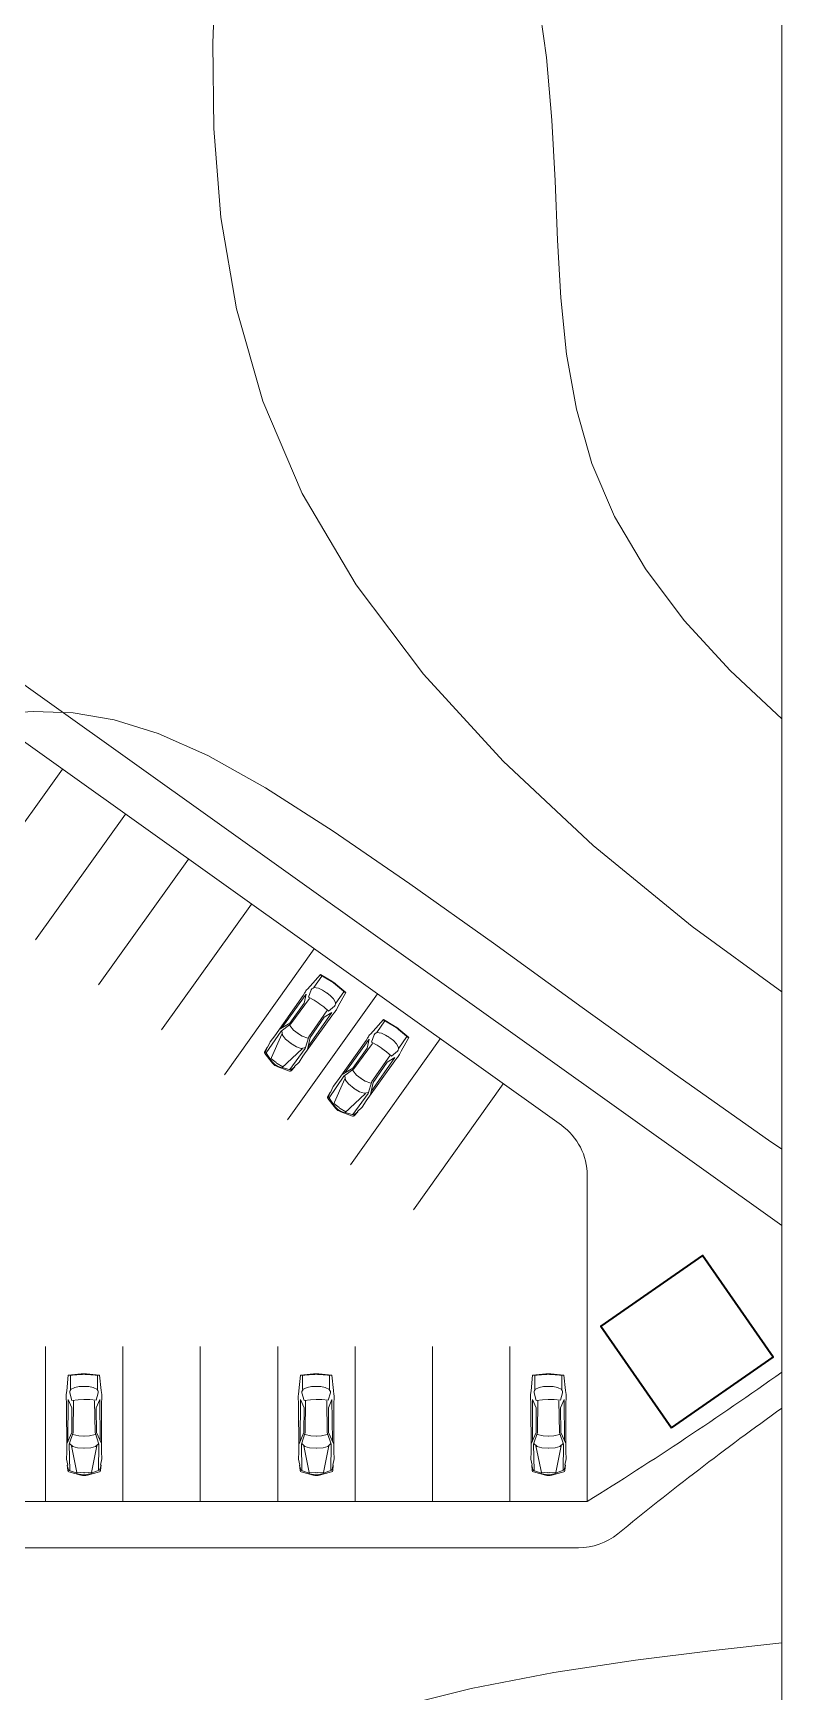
# Model space of a CAD drawing. Header units: millimetres. Extents: x -5316 to 10114, y -10026 to 11025.
# Drawn here: x 7696 to 10114, y 1816 to 7176 of the extents above; entities that cross this region are included whole.
import ezdxf

# ---------------------------------------------------------------- set-up
doc = ezdxf.new("R2010")
doc.units = ezdxf.units.MM
doc.layers.get('0').update_dxf_attribs({"lineweight": 0})
for name, color, linetype, lineweight in [('1m', 12, 'Continuous', 0), ('DUVAR', 1, 'Continuous', 35), ('YOLLAR', 6, 'Continuous', 5)]:
    doc.layers.add(name, color=color, linetype=linetype, lineweight=lineweight)

msp = doc.modelspace()

# ---------------------------------------------------------------- linework, layer by layer
at = {"lineweight": 9}
for p, q in [((8623.9, 4133.9), (8590.7, 4095.8)), ((8623.9, 4133.9), (8590.7, 4095.8)), ((8602.5, 4091.8), (8628.7, 4129)), ((8602.5, 4091.8), (8628.7, 4129)), ((8659.4, 4111.3), (8623.1, 4132.7)), ((8659.4, 4111.3), (8623.1, 4132.7)), ((8660.3, 4112.6), (8623.9, 4133.9)), ((8660.3, 4112.6), (8623.9, 4133.9)), ((8573.5, 4075.2), (8568.2, 4066)), ((8573.5, 4075.2), (8568.2, 4066)), ((8590.7, 4095.8), (8581.9, 4086.5)), ((8590.7, 4095.8), (8581.9, 4086.5)), ((8586, 4060.8), (8594.5, 4084.3)), ((8586, 4060.8), (8594.5, 4084.3)), ((8600.2, 4090.2), (8603.9, 4091.6)), ((8600.2, 4090.2), (8603.9, 4091.6)), ((8602.5, 4091.8), (8618.2, 4089.4)), ((8602.5, 4091.8), (8618.2, 4089.4)), ((8618.2, 4089.4), (8631, 4083.2)), ((8618.2, 4089.4), (8631, 4083.2)), ((8631, 4083.2), (8643.5, 4075.1)), ((8631, 4083.2), (8643.5, 4075.1)), ((8656.1, 4065.4), (8644.3, 4074.5)), ((8656.1, 4065.4), (8644.3, 4074.5)), ((8673.2, 4101.5), (8705.4, 4074.2)), ((8673.2, 4101.5), (8705.4, 4074.2)), ((8673.6, 4041.3), (8700.1, 4078.4)), ((8673.6, 4041.3), (8700.1, 4078.4)), ((8674.1, 4102.7), (8706.3, 4075.4)), ((8674.1, 4102.7), (8706.3, 4075.4)), ((8706.3, 4075.4), (8681.3, 4031.5)), ((8706.3, 4075.4), (8681.3, 4031.5)), ((8568.2, 4066), (8476.2, 3935.5)), ((8568.2, 4066), (8476.2, 3935.5)), ((8577.9, 4069.8), (8499.5, 3961.3)), ((8577.9, 4069.8), (8499.5, 3961.3)), ((8525.4, 3976.9), (8571.9, 4041.2)), ((8525.4, 3976.9), (8571.9, 4041.2)), ((8528.8, 3974.2), (8588.9, 4056.5)), ((8528.8, 3974.2), (8588.9, 4056.5)), ((8571.9, 4041.2), (8577.9, 4069.8)), ((8571.9, 4041.2), (8577.9, 4069.8)), ((8603.9, 4050.8), (8586, 4060.8)), ((8603.9, 4050.8), (8586, 4060.8)), ((8619.8, 4039.8), (8603.9, 4050.8)), ((8619.8, 4039.8), (8603.9, 4050.8)), ((8618.8, 4040.6), (8634.5, 4029.1)), ((8618.8, 4040.6), (8634.5, 4029.1)), ((8634.5, 4029.1), (8649.8, 4015.5)), ((8634.5, 4029.1), (8649.8, 4015.5)), ((8649.8, 4015.5), (8669.2, 4031.3)), ((8649.8, 4015.5), (8669.2, 4031.3)), ((8666.1, 4055.3), (8656.1, 4065.4)), ((8666.1, 4055.3), (8656.1, 4065.4)), ((8673.6, 4041.3), (8666.1, 4055.3)), ((8673.6, 4041.3), (8666.1, 4055.3)), ((8672.8, 4038.7), (8672.9, 4042.6)), ((8672.8, 4038.7), (8672.9, 4042.6)), ((8681.3, 4031.5), (8675.4, 4020.2)), ((8681.3, 4031.5), (8675.4, 4020.2)), ((8491.2, 3956.3), (8525.4, 3976.9)), ((8491.2, 3956.3), (8525.4, 3976.9)), ((8496.7, 3950.5), (8528.8, 3974.2)), ((8496.7, 3950.5), (8528.8, 3974.2)), ((8537.3, 3954.4), (8525, 3969.1)), ((8537.3, 3954.4), (8525, 3969.1)), ((8660.5, 4000.4), (8567.7, 3870.5)), ((8660.5, 4000.4), (8567.7, 3870.5)), ((8660.9, 4010.9), (8584.4, 3901)), ((8660.9, 4010.9), (8584.4, 3901)), ((8586.9, 3932.9), (8644.7, 4016.9)), ((8586.9, 3932.9), (8644.7, 4016.9)), ((8590.6, 3930.6), (8635.9, 3995.8)), ((8590.6, 3930.6), (8635.9, 3995.8)), ((8635.9, 3995.8), (8660.9, 4010.9)), ((8635.9, 3995.8), (8660.9, 4010.9)), ((8667.5, 4008.5), (8660.5, 4000.4)), ((8667.5, 4008.5), (8660.5, 4000.4)), ((8827.3, 3988.7), (8794.1, 3950.5)), ((8827.3, 3988.7), (8794.1, 3950.5)), ((8805.9, 3946.5), (8832.2, 3983.8)), ((8805.9, 3946.5), (8832.2, 3983.8)), ((8862.9, 3966), (8826.5, 3987.4)), ((8862.9, 3966), (8826.5, 3987.4)), ((8863.7, 3967.3), (8827.3, 3988.7)), ((8863.7, 3967.3), (8827.3, 3988.7)), ((8448.6, 3880.6), (8496.7, 3950.5)), ((8448.6, 3880.6), (8496.7, 3950.5)), ((8461.6, 3916.8), (8453.5, 3898.2)), ((8461.6, 3916.8), (8453.5, 3898.2)), ((8461.6, 3856.4), (8499.4, 3941.6)), ((8461.6, 3856.4), (8499.4, 3941.6)), ((8476.2, 3935.5), (8461.6, 3916.8)), ((8476.2, 3935.5), (8461.6, 3916.8)), ((8501.5, 3938), (8498.9, 3952.1)), ((8501.5, 3938), (8498.9, 3952.1)), ((8511.1, 3925.4), (8501.5, 3938)), ((8511.1, 3925.4), (8501.5, 3938)), ((8529, 3911.2), (8511.1, 3925.4)), ((8529, 3911.2), (8511.1, 3925.4)), ((8551.6, 3943.4), (8537.3, 3954.4)), ((8551.6, 3943.4), (8537.3, 3954.4)), ((8550.2, 3944.4), (8565.4, 3934.5)), ((8550.2, 3944.4), (8565.4, 3934.5)), ((8565.4, 3934.5), (8583.3, 3927.7)), ((8565.4, 3934.5), (8583.3, 3927.7)), ((8575.1, 3894.8), (8586.9, 3932.9)), ((8575.1, 3894.8), (8586.9, 3932.9)), ((8582.4, 3891.5), (8590.6, 3930.6)), ((8582.4, 3891.5), (8590.6, 3930.6)), ((8771.6, 3920.7), (8679.6, 3790.2)), ((8771.6, 3920.7), (8679.6, 3790.2)), ((8781.4, 3924.5), (8702.9, 3816)), ((8781.4, 3924.5), (8702.9, 3816)), ((8776.9, 3929.9), (8771.6, 3920.7)), ((8776.9, 3929.9), (8771.6, 3920.7)), ((8775.4, 3895.9), (8781.4, 3924.5)), ((8775.4, 3895.9), (8781.4, 3924.5)), ((8794.1, 3950.5), (8785.4, 3941.3)), ((8794.1, 3950.5), (8785.4, 3941.3)), ((8789.4, 3915.5), (8797.9, 3939)), ((8789.4, 3915.5), (8797.9, 3939)), ((8807.4, 3905.5), (8789.4, 3915.5)), ((8807.4, 3905.5), (8789.4, 3915.5)), ((8803.7, 3944.9), (8807.4, 3946.3)), ((8803.7, 3944.9), (8807.4, 3946.3)), ((8805.9, 3946.5), (8821.7, 3944.1)), ((8805.9, 3946.5), (8821.7, 3944.1)), ((8821.7, 3944.1), (8834.4, 3938)), ((8821.7, 3944.1), (8834.4, 3938)), ((8834.4, 3938), (8847, 3929.8)), ((8834.4, 3938), (8847, 3929.8)), ((8859.6, 3920.1), (8847.7, 3929.2)), ((8859.6, 3920.1), (8847.7, 3929.2)), ((8869.6, 3910.1), (8859.6, 3920.1)), ((8869.6, 3910.1), (8859.6, 3920.1)), ((8876.7, 3956.2), (8908.8, 3928.9)), ((8876.7, 3956.2), (8908.8, 3928.9)), ((8877.1, 3896), (8903.6, 3933.1)), ((8877.1, 3896), (8903.6, 3933.1)), ((8877.6, 3957.4), (8909.8, 3930.1)), ((8877.6, 3957.4), (8909.8, 3930.1)), ((8909.8, 3930.1), (8884.7, 3886.2)), ((8909.8, 3930.1), (8884.7, 3886.2)), ((8452.1, 3898.6), (8443.6, 3883.7)), ((8452.1, 3898.6), (8443.6, 3883.7)), ((8444.1, 3878.1), (8469.5, 3847.1)), ((8444.1, 3878.1), (8469.5, 3847.1)), ((8447, 3884.7), (8450.8, 3895.2)), ((8447, 3884.7), (8450.8, 3895.2)), ((8463.1, 3859.6), (8447.4, 3881.7)), ((8463.1, 3859.6), (8447.4, 3881.7)), ((8453.8, 3897.9), (8452.1, 3898.6)), ((8453.8, 3897.9), (8452.1, 3898.6)), ((8480.6, 3849), (8464.2, 3862.3)), ((8480.6, 3849), (8464.2, 3862.3)), ((8497.9, 3830.7), (8565.8, 3894.5)), ((8497.9, 3830.7), (8565.8, 3894.5)), ((8524.9, 3826.4), (8575.1, 3894.8)), ((8524.9, 3826.4), (8575.1, 3894.8)), ((8527.3, 3912.4), (8546.7, 3900.2)), ((8527.3, 3912.4), (8546.7, 3900.2)), ((8546.7, 3900.2), (8561.7, 3895.3)), ((8546.7, 3900.2), (8561.7, 3895.3)), ((8567.7, 3870.5), (8554.8, 3850.6)), ((8567.7, 3870.5), (8554.8, 3850.6)), ((8561.7, 3895.3), (8575.9, 3897.5)), ((8561.7, 3895.3), (8575.9, 3897.5)), ((8728.8, 3831.6), (8775.4, 3895.9)), ((8728.8, 3831.6), (8775.4, 3895.9)), ((8732.2, 3828.9), (8792.4, 3911.2)), ((8732.2, 3828.9), (8792.4, 3911.2)), ((8864.4, 3865.6), (8787.8, 3755.8)), ((8864.4, 3865.6), (8787.8, 3755.8)), ((8790.4, 3787.7), (8848.2, 3871.6)), ((8790.4, 3787.7), (8848.2, 3871.6)), ((8823.3, 3894.5), (8807.4, 3905.5)), ((8823.3, 3894.5), (8807.4, 3905.5)), ((8822.3, 3895.3), (8837.9, 3883.9)), ((8822.3, 3895.3), (8837.9, 3883.9)), ((8837.9, 3883.9), (8853.2, 3870.2)), ((8837.9, 3883.9), (8853.2, 3870.2)), ((8839.3, 3850.5), (8864.4, 3865.6)), ((8839.3, 3850.5), (8864.4, 3865.6)), ((8853.2, 3870.2), (8872.6, 3886)), ((8853.2, 3870.2), (8872.6, 3886)), ((8871, 3863.2), (8864, 3855.1)), ((8871, 3863.2), (8864, 3855.1)), ((8877.1, 3896), (8869.6, 3910.1)), ((8877.1, 3896), (8869.6, 3910.1)), ((8876.3, 3893.4), (8876.4, 3897.3)), ((8876.3, 3893.4), (8876.4, 3897.3)), ((8884.7, 3886.2), (8878.9, 3874.9)), ((8884.7, 3886.2), (8878.9, 3874.9)), ((8462.3, 3858), (8472.2, 3847.2)), ((8462.3, 3858), (8472.2, 3847.2)), ((8484.6, 3846.2), (8502.5, 3835.1)), ((8484.6, 3846.2), (8502.5, 3835.1)), ((8499.1, 3831.9), (8485.7, 3837.6)), ((8499.1, 3831.9), (8485.7, 3837.6)), ((8524.1, 3821.3), (8486.5, 3835)), ((8524.1, 3821.3), (8486.5, 3835)), ((8500.3, 3833.2), (8526.4, 3825.6)), ((8500.3, 3833.2), (8526.4, 3825.6)), ((8529.4, 3826.2), (8538, 3833.3)), ((8529.4, 3826.2), (8538, 3833.3)), ((8540.8, 3835.6), (8529.5, 3822.7)), ((8540.8, 3835.6), (8529.5, 3822.7)), ((8539.6, 3837), (8540.8, 3835.6)), ((8539.6, 3837), (8540.8, 3835.6)), ((8554.8, 3850.6), (8540, 3836.8)), ((8554.8, 3850.6), (8540, 3836.8)), ((8694.6, 3811), (8728.8, 3831.6)), ((8694.6, 3811), (8728.8, 3831.6)), ((8700.1, 3805.2), (8732.2, 3828.9)), ((8700.1, 3805.2), (8732.2, 3828.9)), ((8705, 3792.8), (8702.4, 3806.8)), ((8705, 3792.8), (8702.4, 3806.8)), ((8740.8, 3809.1), (8728.5, 3823.8)), ((8740.8, 3809.1), (8728.5, 3823.8)), ((8755.1, 3798.1), (8740.8, 3809.1)), ((8755.1, 3798.1), (8740.8, 3809.1)), ((8864, 3855.1), (8771.2, 3725.2)), ((8864, 3855.1), (8771.2, 3725.2)), ((8794, 3785.3), (8839.3, 3850.5)), ((8794, 3785.3), (8839.3, 3850.5)), ((8655.5, 3753.3), (8647.1, 3738.4)), ((8655.5, 3753.3), (8647.1, 3738.4)), ((8652.1, 3735.3), (8700.1, 3805.2)), ((8652.1, 3735.3), (8700.1, 3805.2)), ((8657.3, 3752.6), (8655.5, 3753.3)), ((8657.3, 3752.6), (8655.5, 3753.3)), ((8665.1, 3771.5), (8657, 3752.9)), ((8665.1, 3771.5), (8657, 3752.9)), ((8665, 3711.2), (8702.9, 3796.3)), ((8665, 3711.2), (8702.9, 3796.3)), ((8679.6, 3790.2), (8665.1, 3771.5)), ((8679.6, 3790.2), (8665.1, 3771.5)), ((8714.6, 3780.1), (8705, 3792.8)), ((8714.6, 3780.1), (8705, 3792.8)), ((8732.5, 3765.9), (8714.6, 3780.1)), ((8732.5, 3765.9), (8714.6, 3780.1)), ((8730.8, 3767.1), (8750.1, 3754.9)), ((8730.8, 3767.1), (8750.1, 3754.9)), ((8750.1, 3754.9), (8765.2, 3750)), ((8750.1, 3754.9), (8765.2, 3750)), ((8753.7, 3799.1), (8768.8, 3789.2)), ((8753.7, 3799.1), (8768.8, 3789.2)), ((8765.2, 3750), (8779.3, 3752.2)), ((8765.2, 3750), (8779.3, 3752.2)), ((8768.8, 3789.2), (8786.8, 3782.5)), ((8768.8, 3789.2), (8786.8, 3782.5)), ((8778.6, 3749.5), (8790.4, 3787.7)), ((8778.6, 3749.5), (8790.4, 3787.7)), ((8785.8, 3746.3), (8794, 3785.3)), ((8785.8, 3746.3), (8794, 3785.3)), ((8647.5, 3732.8), (8672.9, 3701.8)), ((8647.5, 3732.8), (8672.9, 3701.8)), ((8650.4, 3739.4), (8654.3, 3749.9)), ((8650.4, 3739.4), (8654.3, 3749.9)), ((8666.6, 3714.3), (8650.9, 3736.4)), ((8666.6, 3714.3), (8650.9, 3736.4)), ((8665.7, 3712.7), (8675.6, 3701.9)), ((8665.7, 3712.7), (8675.6, 3701.9)), ((8684.1, 3703.7), (8667.7, 3717)), ((8684.1, 3703.7), (8667.7, 3717)), ((8688, 3700.9), (8706, 3689.8)), ((8688, 3700.9), (8706, 3689.8)), ((8701.3, 3685.4), (8769.3, 3749.2)), ((8701.3, 3685.4), (8769.3, 3749.2)), ((8728.4, 3681.1), (8778.6, 3749.5)), ((8728.4, 3681.1), (8778.6, 3749.5)), ((8758.3, 3705.3), (8743.4, 3691.5)), ((8758.3, 3705.3), (8743.4, 3691.5)), ((8771.2, 3725.2), (8758.3, 3705.3)), ((8771.2, 3725.2), (8758.3, 3705.3)), ((8702.6, 3686.6), (8689.1, 3692.4)), ((8702.6, 3686.6), (8689.1, 3692.4)), ((8727.6, 3676), (8689.9, 3689.7)), ((8727.6, 3676), (8689.9, 3689.7)), ((8703.8, 3687.9), (8729.8, 3680.3)), ((8703.8, 3687.9), (8729.8, 3680.3)), ((8732.8, 3680.9), (8741.5, 3688)), ((8732.8, 3680.9), (8741.5, 3688)), ((8744.3, 3690.3), (8733, 3677.4)), ((8744.3, 3690.3), (8733, 3677.4)), ((8743, 3691.7), (8744.3, 3690.3)), ((8743, 3691.7), (8744.3, 3690.3)), ((7851.6, 2843), (7809.5, 2839.2)), ((7851.6, 2843), (7809.5, 2839.2)), ((7851.6, 2841.5), (7809.6, 2837.7)), ((7851.6, 2841.5), (7809.6, 2837.7)), ((7868.5, 2843), (7910.6, 2839.5)), ((7868.5, 2843), (7910.6, 2839.5)), ((7868.5, 2841.5), (7910.6, 2838)), ((7868.5, 2841.5), (7910.6, 2838)), ((8601.6, 2843), (8559.5, 2839.2)), ((8601.6, 2843), (8559.5, 2839.2)), ((8601.6, 2841.5), (8559.6, 2837.7)), ((8601.6, 2841.5), (8559.6, 2837.7)), ((8618.5, 2843), (8660.6, 2839.5)), ((8618.5, 2843), (8660.6, 2839.5)), ((8618.5, 2841.5), (8660.6, 2838)), ((8618.5, 2841.5), (8660.6, 2838)), ((9351.6, 2843), (9309.5, 2839.2)), ((9351.6, 2841.5), (9309.6, 2837.7)), ((9368.5, 2843), (9410.6, 2839.5)), ((9368.5, 2841.5), (9410.6, 2838)), ((7804.6, 2788.9), (7802.9, 2776.3)), ((7804.6, 2788.9), (7802.9, 2776.3)), ((7809.5, 2839.2), (7804.6, 2788.9)), ((7809.5, 2839.2), (7804.6, 2788.9)), ((7815.7, 2789.9), (7817.9, 2793.2)), ((7815.7, 2789.9), (7817.9, 2793.2)), ((7816.6, 2792.5), (7816.3, 2838.1)), ((7816.6, 2792.5), (7816.3, 2838.1)), ((7816.6, 2792.5), (7830.8, 2799.7)), ((7816.6, 2792.5), (7830.8, 2799.7)), ((7830.8, 2799.7), (7844.7, 2802.1)), ((7830.8, 2799.7), (7844.7, 2802.1)), ((7844.7, 2802.1), (7859.7, 2802.7)), ((7844.7, 2802.1), (7859.7, 2802.7)), ((7875.6, 2802.2), (7860.6, 2802.7)), ((7875.6, 2802.2), (7860.6, 2802.7)), ((7889.5, 2799.8), (7875.6, 2802.2)), ((7889.5, 2799.8), (7875.6, 2802.2)), ((7903.8, 2792.8), (7889.5, 2799.8)), ((7903.8, 2792.8), (7889.5, 2799.8)), ((7904.7, 2790.1), (7902.5, 2793.4)), ((7904.7, 2790.1), (7902.5, 2793.4)), ((7903.8, 2792.8), (7903.8, 2838.3)), ((7903.8, 2792.8), (7903.8, 2838.3)), ((7910.6, 2839.5), (7915.8, 2789.3)), ((7910.6, 2839.5), (7915.8, 2789.3)), ((7915.8, 2789.3), (7917.6, 2776.6)), ((7915.8, 2789.3), (7917.6, 2776.6)), ((8554.6, 2788.9), (8552.9, 2776.3)), ((8554.6, 2788.9), (8552.9, 2776.3)), ((8559.5, 2839.2), (8554.6, 2788.9)), ((8559.5, 2839.2), (8554.6, 2788.9)), ((8565.7, 2789.9), (8567.9, 2793.2)), ((8565.7, 2789.9), (8567.9, 2793.2)), ((8566.6, 2792.5), (8566.3, 2838.1)), ((8566.6, 2792.5), (8566.3, 2838.1)), ((8566.6, 2792.5), (8580.8, 2799.7)), ((8566.6, 2792.5), (8580.8, 2799.7)), ((8580.8, 2799.7), (8594.7, 2802.1)), ((8580.8, 2799.7), (8594.7, 2802.1)), ((8594.7, 2802.1), (8609.7, 2802.7)), ((8594.7, 2802.1), (8609.7, 2802.7)), ((8625.6, 2802.2), (8610.6, 2802.7)), ((8625.6, 2802.2), (8610.6, 2802.7)), ((8639.5, 2799.8), (8625.6, 2802.2)), ((8639.5, 2799.8), (8625.6, 2802.2)), ((8653.8, 2792.8), (8639.5, 2799.8)), ((8653.8, 2792.8), (8639.5, 2799.8)), ((8654.7, 2790.1), (8652.5, 2793.4)), ((8654.7, 2790.1), (8652.5, 2793.4)), ((8653.8, 2792.8), (8653.8, 2838.3)), ((8653.8, 2792.8), (8653.8, 2838.3)), ((8660.6, 2839.5), (8665.8, 2789.3)), ((8660.6, 2839.5), (8665.8, 2789.3)), ((8665.8, 2789.3), (8667.6, 2776.6)), ((8665.8, 2789.3), (8667.6, 2776.6)), ((9304.6, 2788.9), (9302.9, 2776.3)), ((9309.5, 2839.2), (9304.6, 2788.9)), ((9315.7, 2789.9), (9317.9, 2793.2)), ((9316.6, 2792.5), (9316.3, 2838.1)), ((9316.6, 2792.5), (9330.8, 2799.7)), ((9330.8, 2799.7), (9344.7, 2802.1)), ((9344.7, 2802.1), (9359.7, 2802.7)), ((9375.6, 2802.2), (9360.6, 2802.7)), ((9389.5, 2799.8), (9375.6, 2802.2)), ((9403.8, 2792.8), (9389.5, 2799.8)), ((9404.7, 2790.1), (9402.5, 2793.4)), ((9403.8, 2792.8), (9403.8, 2838.3)), ((9410.6, 2839.5), (9415.8, 2789.3)), ((9415.8, 2789.3), (9417.6, 2776.6)), ((7802.6, 2762.2), (7803.7, 2751.6)), ((7802.6, 2762.2), (7803.7, 2751.6)), ((7803.7, 2751.6), (7804.6, 2591.9)), ((7803.7, 2751.6), (7804.6, 2591.9)), ((7809.4, 2760.4), (7808.6, 2626.4)), ((7809.4, 2760.4), (7808.6, 2626.4)), ((7821.1, 2733.6), (7809.4, 2760.4)), ((7821.1, 2733.6), (7809.4, 2760.4)), ((7821.2, 2757.7), (7814.4, 2781.8)), ((7821.2, 2757.7), (7814.4, 2781.8)), ((7820.6, 2654.2), (7821.1, 2733.6)), ((7820.6, 2654.2), (7821.1, 2733.6)), ((7841.5, 2760), (7821.2, 2757.7)), ((7841.5, 2760), (7821.2, 2757.7)), ((7824.9, 2654), (7826.1, 2755.9)), ((7824.9, 2654), (7826.1, 2755.9)), ((7860.9, 2760.3), (7841.5, 2760)), ((7860.9, 2760.3), (7841.5, 2760)), ((7859.7, 2760.3), (7879, 2760.1)), ((7859.7, 2760.3), (7879, 2760.1)), ((7879, 2760.1), (7899.4, 2757.9)), ((7879, 2760.1), (7899.4, 2757.9)), ((7896.2, 2654.2), (7894.5, 2756.1)), ((7896.2, 2654.2), (7894.5, 2756.1)), ((7899.4, 2757.9), (7906, 2782)), ((7899.4, 2757.9), (7906, 2782)), ((7899.6, 2733.8), (7911.2, 2760.6)), ((7899.6, 2733.8), (7911.2, 2760.6)), ((7900.6, 2654.4), (7899.6, 2733.8)), ((7900.6, 2654.4), (7899.6, 2733.8)), ((7911.2, 2760.6), (7912.7, 2626.7)), ((7911.2, 2760.6), (7912.7, 2626.7)), ((7917.9, 2762.5), (7916.9, 2751.9)), ((7917.9, 2762.5), (7916.9, 2751.9)), ((7916.9, 2751.9), (7916.9, 2592.2)), ((7916.9, 2751.9), (7916.9, 2592.2)), ((8552.6, 2762.2), (8553.7, 2751.6)), ((8552.6, 2762.2), (8553.7, 2751.6)), ((8553.7, 2751.6), (8554.6, 2591.9)), ((8553.7, 2751.6), (8554.6, 2591.9)), ((8559.4, 2760.4), (8558.6, 2626.4)), ((8559.4, 2760.4), (8558.6, 2626.4)), ((8571.1, 2733.6), (8559.4, 2760.4)), ((8571.1, 2733.6), (8559.4, 2760.4)), ((8571.2, 2757.7), (8564.4, 2781.8)), ((8571.2, 2757.7), (8564.4, 2781.8)), ((8570.6, 2654.2), (8571.1, 2733.6)), ((8570.6, 2654.2), (8571.1, 2733.6)), ((8591.5, 2760), (8571.2, 2757.7)), ((8591.5, 2760), (8571.2, 2757.7)), ((8574.9, 2654), (8576.1, 2755.9)), ((8574.9, 2654), (8576.1, 2755.9)), ((8610.9, 2760.3), (8591.5, 2760)), ((8610.9, 2760.3), (8591.5, 2760)), ((8609.7, 2760.3), (8629, 2760.1)), ((8609.7, 2760.3), (8629, 2760.1)), ((8629, 2760.1), (8649.4, 2757.9)), ((8629, 2760.1), (8649.4, 2757.9)), ((8646.2, 2654.2), (8644.5, 2756.1)), ((8646.2, 2654.2), (8644.5, 2756.1)), ((8649.4, 2757.9), (8656, 2782)), ((8649.4, 2757.9), (8656, 2782)), ((8649.6, 2733.8), (8661.2, 2760.6)), ((8649.6, 2733.8), (8661.2, 2760.6)), ((8650.6, 2654.4), (8649.6, 2733.8)), ((8650.6, 2654.4), (8649.6, 2733.8)), ((8661.2, 2760.6), (8662.7, 2626.7)), ((8661.2, 2760.6), (8662.7, 2626.7)), ((8667.9, 2762.5), (8666.9, 2751.9)), ((8667.9, 2762.5), (8666.9, 2751.9)), ((8666.9, 2751.9), (8666.9, 2592.2)), ((8666.9, 2751.9), (8666.9, 2592.2)), ((9302.6, 2762.2), (9303.7, 2751.6)), ((9303.7, 2751.6), (9304.6, 2591.9)), ((9309.4, 2760.4), (9308.6, 2626.4)), ((9321.1, 2733.6), (9309.4, 2760.4)), ((9321.2, 2757.7), (9314.4, 2781.8)), ((9320.6, 2654.2), (9321.1, 2733.6)), ((9341.5, 2760), (9321.2, 2757.7)), ((9324.9, 2654), (9326.1, 2755.9)), ((9360.9, 2760.3), (9341.5, 2760)), ((9359.7, 2760.3), (9379, 2760.1)), ((9379, 2760.1), (9399.4, 2757.9)), ((9396.2, 2654.2), (9394.5, 2756.1)), ((9399.4, 2757.9), (9406, 2782)), ((9399.6, 2733.8), (9411.2, 2760.6)), ((9400.6, 2654.4), (9399.6, 2733.8)), ((9411.2, 2760.6), (9412.7, 2626.7)), ((9417.9, 2762.5), (9416.9, 2751.9)), ((9416.9, 2751.9), (9416.9, 2592.2)), ((7804.8, 2617.5), (7820.6, 2654.2)), ((7804.8, 2617.5), (7820.6, 2654.2)), ((7812.6, 2616.1), (7824.9, 2654)), ((7812.6, 2616.1), (7824.9, 2654)), ((7843.4, 2642.8), (7824.8, 2647.7)), ((7843.4, 2642.8), (7824.8, 2647.7)), ((7861.5, 2642.2), (7843.4, 2642.8)), ((7861.5, 2642.2), (7843.4, 2642.8)), ((7859.8, 2642.2), (7877.8, 2642.9)), ((7859.8, 2642.2), (7877.8, 2642.9)), ((7877.8, 2642.9), (7896.3, 2647.9)), ((7877.8, 2642.9), (7896.3, 2647.9)), ((7908.8, 2616.3), (7896.2, 2654.2)), ((7908.8, 2616.3), (7896.2, 2654.2)), ((7916.6, 2617.9), (7900.6, 2654.4)), ((7916.6, 2617.9), (7900.6, 2654.4)), ((8554.8, 2617.5), (8570.6, 2654.2)), ((8554.8, 2617.5), (8570.6, 2654.2)), ((8562.6, 2616.1), (8574.9, 2654)), ((8562.6, 2616.1), (8574.9, 2654)), ((8593.4, 2642.8), (8574.8, 2647.7)), ((8593.4, 2642.8), (8574.8, 2647.7)), ((8611.5, 2642.2), (8593.4, 2642.8)), ((8611.5, 2642.2), (8593.4, 2642.8)), ((8609.8, 2642.2), (8627.8, 2642.9)), ((8609.8, 2642.2), (8627.8, 2642.9)), ((8627.8, 2642.9), (8646.3, 2647.9)), ((8627.8, 2642.9), (8646.3, 2647.9)), ((8658.8, 2616.3), (8646.2, 2654.2)), ((8658.8, 2616.3), (8646.2, 2654.2)), ((8666.6, 2617.9), (8650.6, 2654.4)), ((8666.6, 2617.9), (8650.6, 2654.4)), ((9304.8, 2617.5), (9320.6, 2654.2)), ((9312.6, 2616.1), (9324.9, 2654)), ((9343.4, 2642.8), (9324.8, 2647.7)), ((9361.5, 2642.2), (9343.4, 2642.8)), ((9359.8, 2642.2), (9377.8, 2642.9)), ((9377.8, 2642.9), (9396.3, 2647.9)), ((9408.8, 2616.3), (9396.2, 2654.2)), ((9416.6, 2617.9), (9400.6, 2654.4)), ((7804.6, 2591.9), (7803.7, 2568.2)), ((7804.6, 2591.9), (7803.7, 2568.2)), ((7814.1, 2531.2), (7812.6, 2616.1)), ((7814.1, 2531.2), (7812.6, 2616.1)), ((7823.8, 2608.7), (7813.5, 2618.6)), ((7823.8, 2608.7), (7813.5, 2618.6)), ((7838.7, 2519.1), (7820, 2610.4)), ((7838.7, 2519.1), (7820, 2610.4)), ((7838.9, 2604), (7823.8, 2608.7)), ((7838.9, 2604), (7823.8, 2608.7)), ((7861.8, 2602.8), (7838.9, 2604)), ((7861.8, 2602.8), (7838.9, 2604)), ((7859.7, 2602.8), (7882.5, 2604.1)), ((7859.7, 2602.8), (7882.5, 2604.1)), ((7882.5, 2604.1), (7897.6, 2608.9)), ((7882.5, 2604.1), (7897.6, 2608.9)), ((7883.2, 2519.2), (7901.4, 2610.6)), ((7883.2, 2519.2), (7901.4, 2610.6)), ((7897.6, 2608.9), (7907.9, 2618.9)), ((7897.6, 2608.9), (7907.9, 2618.9)), ((7907.7, 2531.5), (7908.8, 2616.3)), ((7907.7, 2531.5), (7908.8, 2616.3)), ((7916.9, 2592.2), (7918, 2568.6)), ((7916.9, 2592.2), (7918, 2568.6)), ((8554.6, 2591.9), (8553.7, 2568.2)), ((8554.6, 2591.9), (8553.7, 2568.2)), ((8564.1, 2531.2), (8562.6, 2616.1)), ((8564.1, 2531.2), (8562.6, 2616.1)), ((8573.8, 2608.7), (8563.5, 2618.6)), ((8573.8, 2608.7), (8563.5, 2618.6)), ((8588.7, 2519.1), (8570, 2610.4)), ((8588.7, 2519.1), (8570, 2610.4)), ((8588.9, 2604), (8573.8, 2608.7)), ((8588.9, 2604), (8573.8, 2608.7)), ((8611.8, 2602.8), (8588.9, 2604)), ((8611.8, 2602.8), (8588.9, 2604)), ((8609.7, 2602.8), (8632.5, 2604.1)), ((8609.7, 2602.8), (8632.5, 2604.1)), ((8632.5, 2604.1), (8647.6, 2608.9)), ((8632.5, 2604.1), (8647.6, 2608.9)), ((8633.2, 2519.2), (8651.4, 2610.6)), ((8633.2, 2519.2), (8651.4, 2610.6)), ((8647.6, 2608.9), (8657.9, 2618.9)), ((8647.6, 2608.9), (8657.9, 2618.9)), ((8657.7, 2531.5), (8658.8, 2616.3)), ((8657.7, 2531.5), (8658.8, 2616.3)), ((8666.9, 2592.2), (8668, 2568.6)), ((8666.9, 2592.2), (8668, 2568.6)), ((9304.6, 2591.9), (9303.7, 2568.2)), ((9314.1, 2531.2), (9312.6, 2616.1)), ((9323.8, 2608.7), (9313.5, 2618.6)), ((9338.7, 2519.1), (9320, 2610.4)), ((9338.9, 2604), (9323.8, 2608.7)), ((9361.8, 2602.8), (9338.9, 2604)), ((9359.7, 2602.8), (9382.5, 2604.1)), ((9382.5, 2604.1), (9397.6, 2608.9)), ((9383.2, 2519.2), (9401.4, 2610.6)), ((9397.6, 2608.9), (9407.9, 2618.9)), ((9407.7, 2531.5), (9408.8, 2616.3)), ((9416.9, 2592.2), (9418, 2568.6)), ((7803.7, 2568.2), (7807.8, 2548.4)), ((7803.7, 2568.2), (7807.8, 2548.4)), ((7808.3, 2548.3), (7806.5, 2547.9)), ((7808.3, 2548.3), (7806.5, 2547.9)), ((7806.5, 2547.9), (7808.2, 2530.8)), ((7806.5, 2547.9), (7808.2, 2530.8)), ((7810.4, 2533.6), (7807.4, 2544.4)), ((7810.4, 2533.6), (7807.4, 2544.4)), ((7811.9, 2526.5), (7850.5, 2516.1)), ((7811.9, 2526.5), (7850.5, 2516.1)), ((7838.1, 2522.5), (7812.5, 2531.4)), ((7838.1, 2522.5), (7812.5, 2531.4)), ((7858.5, 2524.1), (7837.4, 2525.4)), ((7858.5, 2524.1), (7837.4, 2525.4)), ((7838.4, 2520.8), (7852.7, 2517.7)), ((7838.4, 2520.8), (7852.7, 2517.7)), ((7863.4, 2524.1), (7884.4, 2525.5)), ((7863.4, 2524.1), (7884.4, 2525.5)), ((7883.5, 2520.9), (7869.2, 2517.8)), ((7883.5, 2520.9), (7869.2, 2517.8)), ((7910, 2526.8), (7871.4, 2516.1)), ((7910, 2526.8), (7871.4, 2516.1)), ((7883.7, 2522.7), (7909.3, 2531.7)), ((7883.7, 2522.7), (7909.3, 2531.7)), ((7911.4, 2533.9), (7914.4, 2544.7)), ((7911.4, 2533.9), (7914.4, 2544.7)), ((7913.5, 2548.6), (7915.3, 2548.2)), ((7913.5, 2548.6), (7915.3, 2548.2)), ((7915.3, 2548.2), (7913.6, 2531.1)), ((7915.3, 2548.2), (7913.6, 2531.1)), ((7918, 2568.6), (7913.9, 2548.7)), ((7918, 2568.6), (7913.9, 2548.7)), ((8553.7, 2568.2), (8557.8, 2548.4)), ((8553.7, 2568.2), (8557.8, 2548.4)), ((8558.3, 2548.3), (8556.5, 2547.9)), ((8558.3, 2548.3), (8556.5, 2547.9)), ((8556.5, 2547.9), (8558.2, 2530.8)), ((8556.5, 2547.9), (8558.2, 2530.8)), ((8560.4, 2533.6), (8557.4, 2544.4)), ((8560.4, 2533.6), (8557.4, 2544.4)), ((8561.9, 2526.5), (8600.5, 2516.1)), ((8561.9, 2526.5), (8600.5, 2516.1)), ((8588.1, 2522.5), (8562.5, 2531.4)), ((8588.1, 2522.5), (8562.5, 2531.4)), ((8608.5, 2524.1), (8587.4, 2525.4)), ((8608.5, 2524.1), (8587.4, 2525.4)), ((8588.4, 2520.8), (8602.7, 2517.7)), ((8588.4, 2520.8), (8602.7, 2517.7)), ((8613.4, 2524.1), (8634.4, 2525.5)), ((8613.4, 2524.1), (8634.4, 2525.5)), ((8633.5, 2520.9), (8619.2, 2517.8)), ((8633.5, 2520.9), (8619.2, 2517.8)), ((8660, 2526.8), (8621.4, 2516.1)), ((8660, 2526.8), (8621.4, 2516.1)), ((8633.7, 2522.7), (8659.3, 2531.7)), ((8633.7, 2522.7), (8659.3, 2531.7)), ((8661.4, 2533.9), (8664.4, 2544.7)), ((8661.4, 2533.9), (8664.4, 2544.7)), ((8663.5, 2548.6), (8665.3, 2548.2)), ((8663.5, 2548.6), (8665.3, 2548.2)), ((8665.3, 2548.2), (8663.6, 2531.1)), ((8665.3, 2548.2), (8663.6, 2531.1)), ((8668, 2568.6), (8663.9, 2548.7)), ((8668, 2568.6), (8663.9, 2548.7)), ((9303.7, 2568.2), (9307.8, 2548.4)), ((9308.3, 2548.3), (9306.5, 2547.9)), ((9306.5, 2547.9), (9308.2, 2530.8)), ((9310.4, 2533.6), (9307.4, 2544.4)), ((9311.9, 2526.5), (9350.5, 2516.1)), ((9338.1, 2522.5), (9312.5, 2531.4)), ((9358.5, 2524.1), (9337.4, 2525.4)), ((9338.4, 2520.8), (9352.7, 2517.7)), ((9363.4, 2524.1), (9384.4, 2525.5)), ((9383.5, 2520.9), (9369.2, 2517.8)), ((9410, 2526.8), (9371.4, 2516.1)), ((9383.7, 2522.7), (9409.3, 2531.7)), ((9411.4, 2533.9), (9414.4, 2544.7)), ((9413.5, 2548.6), (9415.3, 2548.2)), ((9415.3, 2548.2), (9413.6, 2531.1)), ((9418, 2568.6), (9413.9, 2548.7))]:
    msp.add_line(p, q, dxfattribs=at)
at = {"color": 3, "lineweight": 9}
msp.add_lwpolyline([(-5276.1, 5027.6), (-3532.8, 6293.5), (293.6, 8201.7), (4344.4, 7442.8), (10113.9, 3322.8)], dxfattribs=at)
msp.add_lwpolyline([(-5276.1, 5027.6), (-3532.8, 6293.5), (293.6, 8201.7), (4344.4, 7442.8), (10113.9, 3322.8)], dxfattribs=at)
at = {"lineweight": 9}
for centre, radius, start, end in [((8624.8, 4045.9), 59.2, 136.5578, 150.2551), ((8624.8, 4045.9), 59.2, 136.5578, 150.2551), ((8603.8, 4081), 9.86, 110.8934, 160.16), ((8603.8, 4081), 9.86, 110.8934, 160.16), ((8609.5, 4026.3), 98.6, 49.6886, 59.5701), ((8609.5, 4026.3), 98.6, 49.6886, 59.5701), ((8610.4, 4027.6), 98.6, 49.6886, 59.5701), ((8610.4, 4027.6), 98.6, 49.6886, 59.5701), ((8622.9, 4047.3), 59.2, 319.0036, 332.7009), ((8622.9, 4047.3), 59.2, 319.0036, 332.7009), ((8663, 4038.9), 9.86, 309.0987, 358.3653), ((8663, 4038.9), 9.86, 309.0987, 358.3653), ((8813.8, 3882.3), 98.6, 49.6886, 59.5701), ((8813.8, 3882.3), 98.6, 49.6886, 59.5701), ((8828.3, 3900.6), 59.2, 136.5578, 150.2551), ((8828.3, 3900.6), 59.2, 136.5578, 150.2551), ((8807.2, 3935.7), 9.86, 110.8934, 160.16), ((8807.2, 3935.7), 9.86, 110.8934, 160.16), ((8812.9, 3881), 98.6, 49.6886, 59.5701), ((8812.9, 3881), 98.6, 49.6886, 59.5701), ((8447.9, 3881.2), 4.93, 150.4396, 219.2908), ((8447.9, 3881.2), 4.93, 150.4396, 219.2908), ((8450.1, 3883.6), 3.29, 160.1155, 215.4187), ((8450.1, 3883.6), 3.29, 160.1155, 215.4187), ((8826.3, 3902), 59.2, 319.0036, 332.7009), ((8826.3, 3902), 59.2, 319.0036, 332.7009), ((8866.4, 3893.7), 9.86, 309.0987, 358.3653), ((8866.4, 3893.7), 9.86, 309.0987, 358.3653), ((8500, 3872.1), 39.4, 219.2908, 249.9679), ((8500, 3872.1), 39.4, 219.2908, 249.9679), ((8501.2, 3873.9), 39.4, 222.5346, 246.7241), ((8501.2, 3873.9), 39.4, 222.5346, 246.7241), ((8505.4, 3879.7), 39.4, 231.1029, 238.1558), ((8505.4, 3879.7), 39.4, 231.1029, 238.1558), ((8525.8, 3825.9), 4.93, 249.9679, 318.8192), ((8525.8, 3825.9), 4.93, 249.9679, 318.8192), ((8527.3, 3828.8), 3.29, 253.84, 309.1432), ((8527.3, 3828.8), 3.29, 253.84, 309.1432), ((8651.3, 3735.9), 4.93, 150.4396, 219.2908), ((8651.3, 3735.9), 4.93, 150.4396, 219.2908), ((8653.5, 3738.3), 3.29, 160.1155, 215.4187), ((8653.5, 3738.3), 3.29, 160.1155, 215.4187), ((8703.4, 3726.8), 39.4, 219.2908, 249.9679), ((8703.4, 3726.8), 39.4, 219.2908, 249.9679), ((8704.7, 3728.6), 39.4, 222.5346, 246.7241), ((8704.7, 3728.6), 39.4, 222.5346, 246.7241), ((8708.8, 3734.4), 39.4, 231.1029, 238.1558), ((8708.8, 3734.4), 39.4, 231.1029, 238.1558), ((8729.2, 3680.6), 4.93, 249.9679, 318.8192), ((8729.2, 3680.6), 4.93, 249.9679, 318.8192), ((8730.7, 3683.5), 3.29, 253.84, 309.1432), ((8730.7, 3683.5), 3.29, 253.84, 309.1432), ((7860.3, 2744.8), 98.6, 85.2194, 95.101), ((7860.3, 2744.8), 98.6, 85.2194, 95.101), ((7860.3, 2743.3), 98.6, 85.2194, 95.101), ((7860.3, 2743.3), 98.6, 85.2194, 95.101), ((8610.3, 2744.8), 98.6, 85.2194, 95.101), ((8610.3, 2744.8), 98.6, 85.2194, 95.101), ((8610.3, 2743.3), 98.6, 85.2194, 95.101), ((8610.3, 2743.3), 98.6, 85.2194, 95.101), ((9360.3, 2744.8), 98.6, 85.2194, 95.101), ((9360.3, 2743.3), 98.6, 85.2194, 95.101), ((7823.9, 2784.4), 9.86, 146.4243, 195.6908), ((7823.9, 2784.4), 9.86, 146.4243, 195.6908), ((7896.5, 2784.6), 9.86, 344.6296, 33.8961), ((7896.5, 2784.6), 9.86, 344.6296, 33.8961), ((8573.9, 2784.4), 9.86, 146.4243, 195.6908), ((8573.9, 2784.4), 9.86, 146.4243, 195.6908), ((8646.5, 2784.6), 9.86, 344.6296, 33.8961), ((8646.5, 2784.6), 9.86, 344.6296, 33.8961), ((9323.9, 2784.4), 9.86, 146.4243, 195.6908), ((9396.5, 2784.6), 9.86, 344.6296, 33.8961), ((7861.5, 2768.1), 59.2, 172.0886, 185.7859), ((7861.5, 2768.1), 59.2, 172.0886, 185.7859), ((7859, 2768.1), 59.2, 354.5345, 8.2318), ((7859, 2768.1), 59.2, 354.5345, 8.2318), ((8611.5, 2768.1), 59.2, 172.0886, 185.7859), ((8611.5, 2768.1), 59.2, 172.0886, 185.7859), ((8609, 2768.1), 59.2, 354.5345, 8.2318), ((8609, 2768.1), 59.2, 354.5345, 8.2318), ((9361.5, 2768.1), 59.2, 172.0886, 185.7859), ((9359, 2768.1), 59.2, 354.5345, 8.2318), ((7813.2, 2531.3), 4.93, 185.9704, 254.8217), ((7813.2, 2531.3), 4.93, 185.9704, 254.8217), ((7813.6, 2534.5), 3.29, 195.6464, 250.9496), ((7813.6, 2534.5), 3.29, 195.6464, 250.9496), ((7860.8, 2563.5), 39.4, 266.6337, 273.6867), ((7860.8, 2563.5), 39.4, 266.6337, 273.6867), ((7908.2, 2534.8), 3.29, 289.3708, 344.674), ((7908.2, 2534.8), 3.29, 289.3708, 344.674), ((7908.7, 2531.6), 4.93, 285.4987, 354.35), ((7908.7, 2531.6), 4.93, 285.4987, 354.35), ((8563.2, 2531.3), 4.93, 185.9704, 254.8217), ((8563.2, 2531.3), 4.93, 185.9704, 254.8217), ((8563.6, 2534.5), 3.29, 195.6464, 250.9496), ((8563.6, 2534.5), 3.29, 195.6464, 250.9496), ((8610.8, 2563.5), 39.4, 266.6337, 273.6867), ((8610.8, 2563.5), 39.4, 266.6337, 273.6867), ((8658.2, 2534.8), 3.29, 289.3708, 344.674), ((8658.2, 2534.8), 3.29, 289.3708, 344.674), ((8658.7, 2531.6), 4.93, 285.4987, 354.35), ((8658.7, 2531.6), 4.93, 285.4987, 354.35), ((9313.2, 2531.3), 4.93, 185.9704, 254.8217), ((9313.6, 2534.5), 3.29, 195.6464, 250.9496), ((9360.8, 2563.5), 39.4, 266.6337, 273.6867), ((9408.2, 2534.8), 3.29, 289.3708, 344.674), ((9408.7, 2531.6), 4.93, 285.4987, 354.35), ((7860.9, 2554.1), 39.4, 254.8217, 285.4987), ((7860.9, 2554.1), 39.4, 254.8217, 285.4987), ((7860.8, 2556.3), 39.4, 258.0655, 282.255), ((7860.8, 2556.3), 39.4, 258.0655, 282.255), ((8610.9, 2554.1), 39.4, 254.8217, 285.4987), ((8610.9, 2554.1), 39.4, 254.8217, 285.4987), ((8610.8, 2556.3), 39.4, 258.0655, 282.255), ((8610.8, 2556.3), 39.4, 258.0655, 282.255), ((9360.9, 2554.1), 39.4, 254.8217, 285.4987), ((9360.8, 2556.3), 39.4, 258.0655, 282.255)]:
    msp.add_arc(centre, radius, start, end, dxfattribs=at)
at = {"layer": '1m', "color": 252, "lineweight": 0, "true_color": 0x939598}
for points in [[(8286.3, 7404), (8276.9, 7143.5), (8279.9, 6867.6), (8302.8, 6580.1), (8353, 6285), (8437.8, 5986.2), (8564.7, 5687.9), (8739, 5393.4), (8957.4, 5104.7), (9214.6, 4823.4), (9505.4, 4551), (9824.4, 4289.1), (10113.9, 4077.6)], [(9324.6, 7305.4), (9354, 7097.4), (9371.7, 6895.1), (9381.9, 6698.6), (9389.8, 6507.3), (9400.5, 6320.8), (9419, 6138.7), (9450.6, 5960.4), (9500.4, 5785.5), (9573.5, 5613.5), (9673.7, 5444.3), (9799.2, 5278.3), (9947.1, 5116.7), (10114.2, 4960.1)], [(7561, 4975.6), (7696.4, 4983.5), (7825.9, 4979.1), (7957.7, 4957.3), (8099.8, 4913.1), (8260.1, 4841.4), (8446.8, 4737.1), (8665.4, 4597.3), (8912.6, 4427.4), (9182.6, 4235), (9469.4, 4027.7), (9767.4, 3813.2), (10070.7, 3598.9), (10113.9, 3569.5)], [(8848.5, 1760.7), (9110.5, 1826.8), (9378, 1878.3), (9641.7, 1918.4), (9892.6, 1949.9), (10113.9, 1974.7)]]:
    msp.add_lwpolyline(points, dxfattribs=at)
at = {"layer": 'DUVAR'}
msp.add_lwpolyline([(9757.9, 2669.5), (10086.3, 2897.8), (9857.9, 3226.2), (9529.5, 2997.9)], close=True, dxfattribs=at)
at = {"layer": 'YOLLAR'}
for p, q in [((7500, 4390.6), (7790.5, 4797.5)), ((7500, 4390.6), (7790.5, 4797.5)), ((7703.4, 4245.4), (7994, 4652.3)), ((7703.4, 4245.4), (7994, 4652.3)), ((7906.9, 4100.1), (8197.4, 4507)), ((7906.9, 4100.1), (8197.4, 4507)), ((8110.3, 3954.8), (8400.9, 4361.7)), ((8110.3, 3954.8), (8400.9, 4361.7)), ((8313.8, 3809.5), (8604.3, 4216.4)), ((8313.8, 3809.5), (8604.3, 4216.4)), ((8517.2, 3664.2), (8807.8, 4071.1)), ((8517.2, 3664.2), (8807.8, 4071.1)), ((8720.7, 3518.9), (9011.2, 3925.8)), ((8720.7, 3518.9), (9011.2, 3925.8)), ((8924.1, 3373.6), (9214.7, 3780.5)), ((8924.1, 3373.6), (9214.7, 3780.5)), ((7735.9, 2431.3), (7735.9, 2931.3)), ((7735.9, 2431.3), (7735.9, 2931.3)), ((7985.9, 2431.3), (7985.9, 2931.3)), ((7985.9, 2431.3), (7985.9, 2931.3)), ((8235.9, 2431.3), (8235.9, 2931.3)), ((8235.9, 2431.3), (8235.9, 2931.3)), ((8485.9, 2431.3), (8485.9, 2931.3)), ((8485.9, 2431.3), (8485.9, 2931.3)), ((8735.9, 2431.3), (8735.9, 2931.3)), ((8735.9, 2431.3), (8735.9, 2931.3)), ((8985.9, 2431.3), (8985.9, 2931.3)), ((8985.9, 2431.3), (8985.9, 2931.3)), ((9235.9, 2431.3), (9235.9, 2931.3)), ((9235.9, 2431.3), (9235.9, 2931.3))]:
    msp.add_line(p, q, dxfattribs=at)
msp.add_lwpolyline([(-5276.1, 11024.7), (-5276.1, -10021), (10113.9, -10021), (10113.9, 11024.7)], close=True, dxfattribs=at)
for points in [[(4535.3, 7122.1), (9402.1, 3646.7, -0.242245), (9485.9, 3483.9), (9485.9, 2431.3), (6735.9, 2431.3)], [(4535.3, 7122.1), (9402.1, 3646.7, -0.242245), (9485.9, 3483.9), (9485.9, 2431.3), (6735.9, 2431.3)], [(10113.9, 2732.4, 0.015593), (9584.1, 2326.4, -0.172947), (9457.5, 2281.3), (6685.9, 2281.3)], [(10113.9, 2732.4, 0.015593), (9584.1, 2326.4, -0.172947), (9457.5, 2281.3), (6685.9, 2281.3)]]:
    msp.add_lwpolyline(points, format="xyb", dxfattribs=at)
msp.add_arc((3190, 12582.2), 11944.8, 301.80833, 305.42605, dxfattribs=at)

doc.saveas('drawing.dxf')
